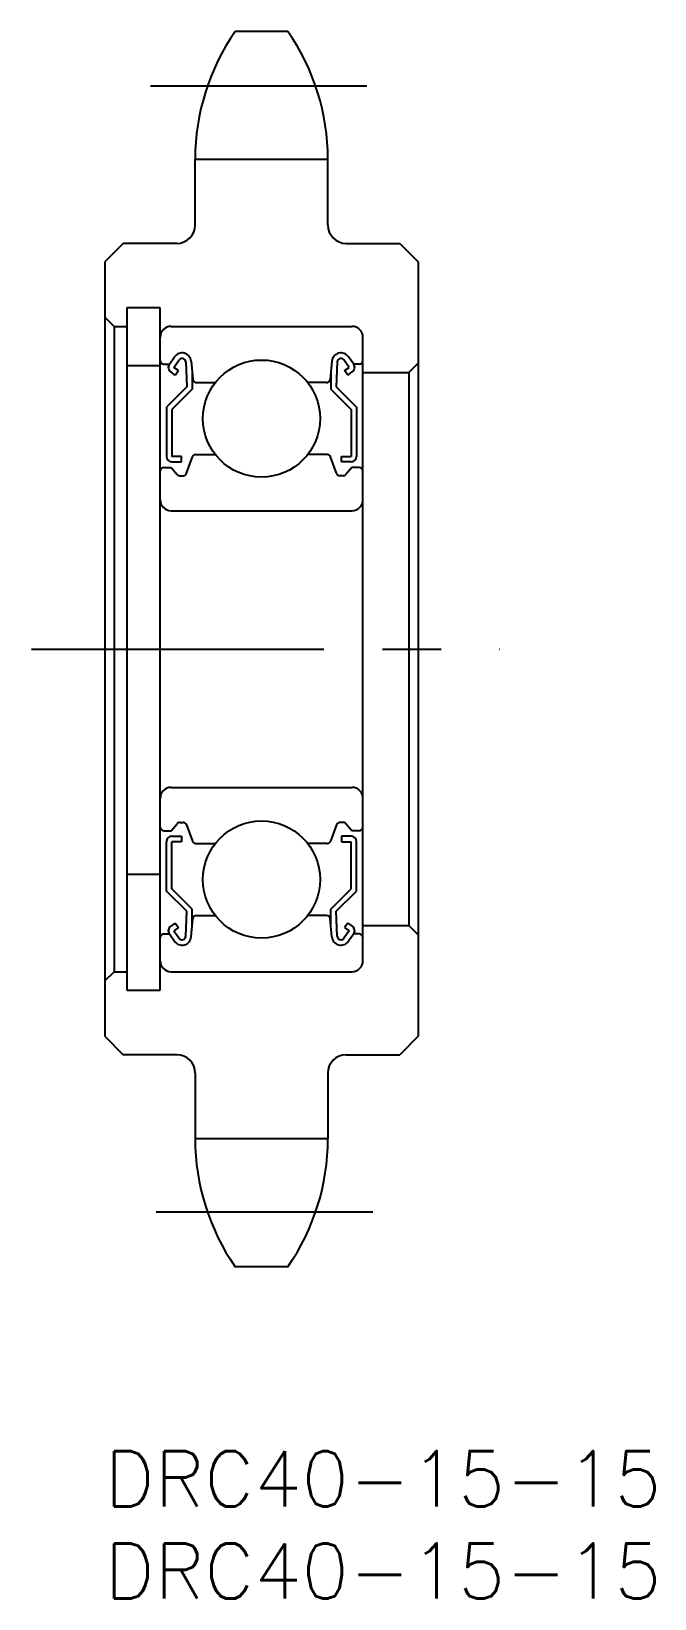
# Model space of a CAD drawing. Extents: x -4 to 29.8, y -8 to 77.
import ezdxf

# ---------------------------------------------------------------- set-up
doc = ezdxf.new("R2010")
doc.units = 0
doc.header["$LTSCALE"] = 0.5
doc.linetypes.add('CENTER', pattern=[50.8, 31.75, -6.35, 6.35, -6.35])
doc.layers.get('0').update_dxf_attribs({"linetype": 'CONTINUOUS'})
doc.layers.add('CENTER', color=1, linetype='CENTER')
doc.styles.get("Standard").update_dxf_attribs({"font": 'txt.shx', "height": 3, "bigfont": 'bigfont.shx'})

# ---------------------------------------------------------------- blocks, each defined once
blk = doc.blocks.new('*U3')
at = {"color": 7, "linetype": 'CONTINUOUS'}
blk.add_text('DRC40-15-15', height=3, dxfattribs=at).set_placement((0, -3))
blk = doc.blocks.new('*U4')
at = {"color": 7, "linetype": 'CONTINUOUS'}
blk.add_text('DRC40-15-15', height=3, dxfattribs=at).set_placement((0, -8))

msp = doc.modelspace()

# ---------------------------------------------------------------- linework, layer by layer
at = {"color": 7, "linetype": 'CONTINUOUS'}
for p, q in [((9.929, 77), (7.071, 77)), ((4.9, 70.065), (12.1, 70.065)), ((4.9, 66.5), (4.9, 70.065)), ((12.1, 66.5), (12.1, 70.065)), ((1, 65.5), (0, 64.5)), ((3.9, 65.5), (1, 65.5)), ((13.1, 65.5), (16, 65.5)), ((16, 65.5), (17, 64.5)), ((0, 64.5), (0, 22.5)), ((17, 64.5), (17, 22.5)), ((0, 61.5), (0.5, 61)), ((1.2, 62), (1.2, 25)), ((3, 62), (1.2, 62)), ((3, 25), (3, 62)), ((0.5, 61), (0.5, 26)), ((0.5, 61), (1.2, 61)), ((3.6, 61), (13.4, 61)), ((14, 26.6), (14, 60.4)), ((1.2, 58.871), (3, 58.871)), ((3.2, 58.95), (3.5, 58.95)), ((3.5, 58.95), (3.779, 59.347)), ((3.746, 58.778), (4.028, 59.18)), ((3.991, 58.605), (3.746, 58.778)), ((4.392, 59.073), (4.442, 57.724)), ((4.686, 59.104), (4.772, 58.132)), ((12.314, 59.104), (12.228, 58.132)), ((12.608, 59.073), (12.558, 57.724)), ((13.254, 58.778), (12.972, 59.18)), ((13.009, 58.605), (13.254, 58.778)), ((13.5, 58.95), (13.221, 59.347)), ((13.8, 58.95), (13.5, 58.95)), ((16.5, 58.5), (17, 59)), ((3.819, 58.36), (3.574, 58.532)), ((3.819, 58.36), (3.991, 58.605)), ((4.742, 58.471), (4.742, 57.6)), ((4.971, 57.95), (5.994, 57.95)), ((12.029, 57.95), (11.006, 57.95)), ((12.258, 58.471), (12.258, 57.6)), ((13.181, 58.36), (13.009, 58.605)), ((13.181, 58.36), (13.426, 58.532)), ((14, 58.5), (16.5, 58.5)), ((16.5, 58.5), (16.5, 28.5)), ((4.442, 57.724), (3.342, 56.624)), ((4.742, 57.6), (3.642, 56.5)), ((12.258, 57.6), (13.358, 56.5)), ((12.558, 57.724), (13.658, 56.624)), ((3.342, 56.624), (3.342, 53.95)), ((3.642, 56.5), (3.642, 53.95)), ((13.358, 56.5), (13.358, 53.95)), ((13.658, 56.624), (13.658, 53.95)), ((4.162, 53.95), (3.642, 53.95)), ((3.642, 53.65), (4.162, 53.65)), ((4.162, 53.65), (4.162, 53.95)), ((4.434, 53.031), (4.757, 53.918)), ((4.945, 54.05), (5.994, 54.05)), ((12.055, 54.05), (11.006, 54.05)), ((12.566, 53.031), (12.243, 53.918)), ((12.838, 53.95), (13.358, 53.95)), ((12.838, 53.65), (12.838, 53.95)), ((13.358, 53.65), (12.838, 53.65)), ((3.2, 53.35), (3.6, 53.35)), ((3.6, 53.35), (3.918, 52.971)), ((4.071, 52.9), (4.246, 52.9)), ((12.929, 52.9), (12.754, 52.9)), ((13.4, 53.35), (13.082, 52.971)), ((13.8, 53.35), (13.4, 53.35)), ((3.6, 51), (13.4, 51)), ((3.6, 36), (13.4, 36)), ((3, 35.25), (3, 35.25)), ((3.6, 33.65), (3.918, 34.029)), ((4.071, 34.1), (4.246, 34.1)), ((12.929, 34.1), (12.754, 34.1)), ((13.4, 33.65), (13.082, 34.029)), ((3.2, 33.65), (3.6, 33.65)), ((3.642, 33.35), (4.162, 33.35)), ((4.162, 33.35), (4.162, 33.05)), ((4.434, 33.969), (4.757, 33.082)), ((12.566, 33.969), (12.243, 33.082)), ((12.838, 33.35), (12.838, 33.05)), ((13.358, 33.35), (12.838, 33.35)), ((13.8, 33.65), (13.4, 33.65)), ((3.342, 30.376), (3.342, 33.05)), ((3.642, 30.5), (3.642, 33.05)), ((4.162, 33.05), (3.642, 33.05)), ((4.945, 32.95), (5.994, 32.95)), ((12.055, 32.95), (11.006, 32.95)), ((12.838, 33.05), (13.358, 33.05)), ((13.358, 30.5), (13.358, 33.05)), ((13.658, 30.376), (13.658, 33.05)), ((1.2, 31.29), (3, 31.29)), ((4.442, 29.276), (3.342, 30.376)), ((4.742, 29.4), (3.642, 30.5)), ((12.258, 29.4), (13.358, 30.5)), ((12.558, 29.276), (13.658, 30.376)), ((4.392, 27.927), (4.442, 29.276)), ((4.742, 28.529), (4.742, 29.4)), ((4.971, 29.05), (5.994, 29.05)), ((12.029, 29.05), (11.006, 29.05)), ((12.258, 28.529), (12.258, 29.4)), ((12.608, 27.927), (12.558, 29.276)), ((3.2, 28.05), (3.5, 28.05)), ((3.5, 28.05), (3.779, 27.653)), ((3.819, 28.64), (3.574, 28.468)), ((3.991, 28.395), (3.746, 28.222)), ((3.746, 28.222), (4.028, 27.82)), ((3.819, 28.64), (3.991, 28.395)), ((4.686, 27.896), (4.772, 28.868)), ((12.314, 27.896), (12.228, 28.868)), ((13.254, 28.222), (12.972, 27.82)), ((13.181, 28.64), (13.009, 28.395)), ((13.009, 28.395), (13.254, 28.222)), ((13.181, 28.64), (13.426, 28.468)), ((13.5, 28.05), (13.221, 27.653)), ((13.8, 28.05), (13.5, 28.05)), ((14, 28.5), (16.5, 28.5)), ((16.5, 28.5), (17, 28)), ((0, 25.5), (0.5, 26)), ((0.5, 26), (1.2, 26)), ((3.6, 26), (13.4, 26)), ((1.2, 25), (3, 25)), ((0, 22.5), (1, 21.5)), ((17, 22.5), (16, 21.5)), ((3.9, 21.5), (1, 21.5)), ((13.1, 21.5), (16, 21.5)), ((4.9, 20.5), (4.9, 16.935)), ((12.1, 20.5), (12.1, 16.935)), ((12.1, 16.935), (4.9, 16.935)), ((9.929, 10), (7.071, 10))]:
    msp.add_line(p, q, dxfattribs=at)
msp.add_line((3, 43.5), (3, 43.5))
for centre in [(8.5, 56), (8.5, 31)]:
    msp.add_circle(centre, 3.175, dxfattribs=at)
for centre, radius, start, end in [((17.06, 70.065), 12.16, 145.22798, 180), ((-0.06, 70.065), 12.16, 0, 34.77202), ((3.9, 66.5), 1, 270, 0), ((13.1, 66.5), 1, 180, 270), ((3.6, 60.4), 0.6, 90, 180), ((13.4, 60.4), 0.6, 0, 90), ((4.188, 59.06), 0.5, 5.06502, 144.93555), ((12.812, 59.06), 0.5, 35.06445, 174.93498), ((3.2, 59.15), 0.2, 180, 270), ((3.745, 58.777), 0.3, 144.93555, 235.03769), ((4.192, 59.065), 0.2, 2.13118, 144.93675), ((12.808, 59.065), 0.2, 35.06325, 177.86882), ((13.255, 58.777), 0.3, 304.96231, 35.06445), ((13.8, 59.15), 0.2, 270, 0), ((4.971, 58.15), 0.2, 185.06502, 270), ((12.029, 58.15), 0.2, 270, 354.93498), ((3.642, 53.95), 0.3, 180, 270), ((4.945, 53.85), 0.2, 90, 159.97033), ((12.055, 53.85), 0.2, 20.02967, 90), ((13.358, 53.95), 0.3, 270, 0), ((3.2, 53.15), 0.2, 90, 180), ((4.071, 53.1), 0.2, 219.99699, 270), ((4.246, 53.1), 0.2, 270, 339.97033), ((12.754, 53.1), 0.2, 200.02967, 270), ((12.929, 53.1), 0.2, 270, 320.00301), ((13.8, 53.15), 0.2, 0, 90), ((3.6, 51.6), 0.6, 180, 270), ((13.4, 51.6), 0.6, 270, 0), ((3.6, 35.4), 0.6, 90, 180), ((13.4, 35.4), 0.6, 0, 90), ((4.071, 33.9), 0.2, 90, 140.00301), ((4.246, 33.9), 0.2, 20.02967, 90), ((12.754, 33.9), 0.2, 90, 159.97033), ((12.929, 33.9), 0.2, 39.99699, 90), ((3.2, 33.85), 0.2, 180, 270), ((3.642, 33.05), 0.3, 90, 180), ((13.358, 33.05), 0.3, 0, 90), ((13.8, 33.85), 0.2, 270, 0), ((4.945, 33.15), 0.2, 200.02967, 270), ((12.055, 33.15), 0.2, 270, 339.97033), ((4.971, 28.85), 0.2, 90, 174.93498), ((12.029, 28.85), 0.2, 5.06502, 90), ((3.2, 27.85), 0.2, 90, 180), ((3.745, 28.223), 0.3, 124.96231, 215.06445), ((13.255, 28.223), 0.3, 324.93555, 55.03769), ((13.8, 27.85), 0.2, 0, 90), ((4.188, 27.94), 0.5, 215.06445, 354.93498), ((4.192, 27.935), 0.2, 215.06325, 357.86882), ((12.812, 27.94), 0.5, 185.06502, 324.93555), ((12.808, 27.935), 0.2, 182.13118, 324.93675), ((3.6, 26.6), 0.6, 180, 270), ((13.4, 26.6), 0.6, 270, 0), ((3.9, 20.5), 1, 0, 90), ((13.1, 20.5), 1, 90, 180), ((17.06, 16.935), 12.16, 180, 214.77202), ((-0.06, 16.935), 12.16, 325.22798, 360)]:
    msp.add_arc(centre, radius, start, end, dxfattribs=at)
at = {"layer": 'CENTER', "color": 1, "linetype": 'CENTER'}
for p, q in [((2.469, 74.04), (14.214, 74.04)), ((-3.987, 43.5), (21.437, 43.5)), ((14.531, 12.96), (2.786, 12.96))]:
    msp.add_line(p, q, dxfattribs=at)

# ---------------------------------------------------------------- block references
at = {"color": 7, "linetype": 'CONTINUOUS'}
for name in ['*U3', '*U4']:
    msp.add_blockref(name, (0, 0), dxfattribs=at)

doc.saveas('drawing.dxf')
